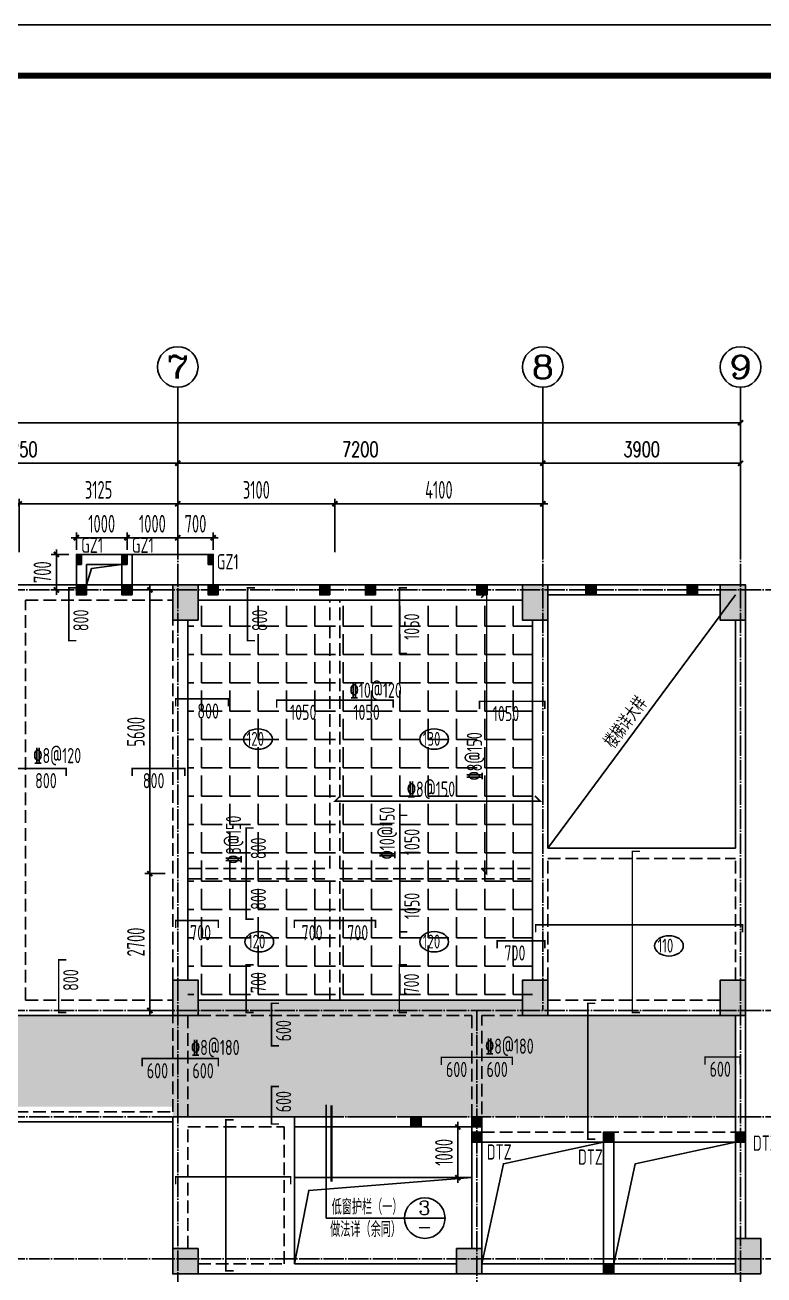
# Model space of a CAD drawing. Extents: x 139600 to 234074, y -135459 to 284050.
# Drawn here: x 187738 to 202313, y 118379 to 143050 of the extents above; entities that cross this region are included whole.
import ezdxf
from ezdxf.enums import TextEntityAlignment as Align

# ---------------------------------------------------------------- set-up
doc = ezdxf.new("R2010")
doc.units = 0
doc.header["$LTSCALE"] = 100
for name, pattern in [('CONTINOUS', [0]), ('DASHED', [0.75, 0.5, -0.25]), ('DOTE', [2.42, 2, -0.2, 0.02, -0.2]), ('HIDDEN', [7, 5, -2])]:
    doc.linetypes.add(name, pattern=pattern)
doc.layers.get('0').update_dxf_attribs({"linetype": 'CONTINUOUS'})
doc.layers.get('Defpoints').update_dxf_attribs({"linetype": 'CONTINUOUS'})
for name, color, linetype in [('AXIS', 3, 'CONTINUOUS'), ('AXIS_TEXT', 7, 'CONTINUOUS'), ('BEAM', 4, 'DASHED'), ('BEAM_CON', 4, 'CONTINUOUS'), ('B挑板&檐线', 6, 'CONTINUOUS'), ('B板筋标注', 7, 'CONTINUOUS'), ('B板细部尺寸标注', 9, 'CONTINUOUS'), ('COLU', 7, 'CONTINUOUS'), ('DOTE', 8, 'DOTE'), ('D大样&索引', 7, 'CONTINUOUS'), ('D洞口边线', 6, 'CONTINUOUS'), ('FSK_FREIN', 2, 'CONTINUOUS'), ('FSK_FTEXT', 4, 'CONTINUOUS'), ('FSK_ZREIN', 1, 'CONTINUOUS'), ('FSK_ZTEXT', 3, 'CONTINUOUS'), ('GZ', 2, 'CONTINUOUS'), ('T模板通用标注', 7, 'CONTINUOUS'), ('图框', 7, 'CONTINUOUS')]:
    doc.layers.add(name, color=color, linetype=linetype)
doc.styles.add('_TCH_AXIS', font='COMPLEX', dxfattribs={"bigfont": 'GBCBIG'})
doc.styles.add('_TCH_DIM', font='tssdeng.shx', dxfattribs={"width": 0.7, "bigfont": '1.shx'})
doc.styles.add('_TCH_DIM_T3', font='simplex_.ttf', dxfattribs={"width": 0.705882, "bigfont": 'GBCBIG'})
doc.styles.add('BW_Rein', font='Tssdeng.shx', dxfattribs={"width": 0.7, "bigfont": 'hztxt.shx'})
doc.styles.add('COMP', font='COMPLEX', dxfattribs={"bigfont": 'hztxt'})
doc.styles.add('COMPLEX', font='COMPLEX')
doc.styles.add('TSSD_Dimension', font='tssdeng.shx', dxfattribs={"width": 0.62, "bigfont": '1.shx'})
doc.styles.add('TSSD_Rein', font='Tssdeng.shx', dxfattribs={"width": 0.7, "bigfont": '1.shx'})
doc.dimstyles.new('_TCH_ARCH&&100', dxfattribs={"dimtxt": 297.5, "dimasz": 100, "dimexe": 250, "dimexo": 300, "dimgap": 126.25, "dimtad": 1, "dimdec": 0, "dimzin": 0, "dimdsep": 46, "dimtxsty": '_TCH_DIM_T3', "dimblk": 'ARCHTICK', "dimcen": 0.09, "dimclrt": 7, "dimazin": 2, "dimtfac": 1, "dimtdec": 0, "dimtix": 1, "dimtmove": 2, "dimatfit": 3, "dimfxl": 1, "dimtolj": 1, "dimtzin": 0, "dimarcsym": 0})
doc.dimstyles.new('TSSD_100_100', dxfattribs={"dimtxt": 350, "dimasz": 100, "dimexe": 100, "dimexo": 250, "dimgap": 100, "dimtad": 1, "dimdec": 0, "dimzin": 0, "dimdsep": 46, "dimtxsty": 'TSSD_Dimension', "dimblk": 'ARCHTICK', "dimblk1": 'ARCHTICK', "dimblk2": 'ARCHTICK', "dimcen": 0, "dimdle": 100, "dimclrt": 7, "dimadec": 0, "dimazin": 0, "dimtfac": 1, "dimtdec": 0, "dimtix": 1, "dimtmove": 2, "dimatfit": 3, "dimfxl": 1, "dimtolj": 1, "dimtzin": 0, "dimarcsym": 0})
doc.dimstyles.new('TSSD_100_100$0', dxfattribs={"dimtxt": 350, "dimasz": 150, "dimexe": 100, "dimexo": 50, "dimgap": 100, "dimtad": 1, "dimdec": 0, "dimzin": 0, "dimdsep": 46, "dimtxsty": 'TSSD_Rein', "dimblk": 'OBLIQUE', "dimcen": 0, "dimdle": 100, "dimclrt": 7, "dimadec": 0, "dimazin": 0, "dimtfac": 1, "dimtdec": 0, "dimtix": 1, "dimtmove": 2, "dimatfit": 3, "dimfxl": 250, "dimtolj": 1, "dimtzin": 0, "dimarcsym": 0})

# ---------------------------------------------------------------- blocks, each defined once
blk = doc.blocks.new('_AXISO')
blk.add_circle((0, 0), 0.5)
at = {"layer": 'AXIS_TEXT', "style": 'COMPLEX', "width": 1.041667}
blk.add_attdef('A', text='', height=0.56, dxfattribs=at).set_placement((-0.25, -0.28), (0.25, -0.28), align=Align.FIT)
blk = doc.blocks.new('_ArchTick')
at = {"color": 0, "linetype": 'ByBlock', "const_width": 0.4}
blk.add_lwpolyline([(-0.5, -0.5), (0.5, 0.5)], dxfattribs=at)
blk = doc.blocks.new('*D277')
at = {"layer": 'AXIS', "color": 0, "lineweight": -2}
for p, q in [((184500, 133200), (184500, 134650)), ((190750, 133200), (190750, 134650)), ((184500, 134400), (190750, 134400))]:
    blk.add_line(p, q, dxfattribs=at)
at = {"layer": 'Defpoints', "color": 0}
for p in [(190750, 134400), (184500, 132900), (190750, 132900)]:
    blk.add_point(p, dxfattribs=at)
at = {"layer": 'AXIS', "color": 0, "lineweight": -2, "xscale": 100, "yscale": 100, "zscale": 100, "rotation": 180}
blk.add_blockref('_ArchTick', (184500, 134400), dxfattribs=at)
at = {"layer": 'AXIS', "color": 0, "lineweight": -2, "xscale": 100, "yscale": 100, "zscale": 100}
blk.add_blockref('_ArchTick', (190750, 134400), dxfattribs=at)
at = {"layer": 'AXIS', "color": 7, "insert": (187625, 134675), "char_height": 297.5, "attachment_point": 5, "style": '_TCH_DIM_T3'}
blk.add_mtext('\\A1;6250', dxfattribs=at)
blk = doc.blocks.new('*D285')
at = {"layer": 'AXIS', "color": 0, "lineweight": -2}
for p, q in [((150100, 133200), (150100, 135450)), ((201850, 133200), (201850, 135450)), ((150100, 135200), (201850, 135200))]:
    blk.add_line(p, q, dxfattribs=at)
at = {"layer": 'Defpoints', "color": 0}
for p in [(201850, 135200), (150100, 132900), (201850, 132900)]:
    blk.add_point(p, dxfattribs=at)
at = {"layer": 'AXIS', "color": 0, "lineweight": -2, "xscale": 100, "yscale": 100, "zscale": 100, "rotation": 180}
blk.add_blockref('_ArchTick', (150100, 135200), dxfattribs=at)
at = {"layer": 'AXIS', "color": 0, "lineweight": -2, "xscale": 100, "yscale": 100, "zscale": 100}
blk.add_blockref('_ArchTick', (201850, 135200), dxfattribs=at)
at = {"layer": 'AXIS', "color": 7, "insert": (175975, 135475), "char_height": 297.5, "attachment_point": 5, "style": '_TCH_DIM_T3'}
blk.add_mtext('\\A1;51750', dxfattribs=at)
blk = doc.blocks.new('*D286')
at = {"layer": 'AXIS', "color": 0, "lineweight": -2}
for p, q in [((190750, 133200), (190750, 134650)), ((197950, 133200), (197950, 134650)), ((190750, 134400), (197950, 134400))]:
    blk.add_line(p, q, dxfattribs=at)
at = {"layer": 'Defpoints', "color": 0}
for p in [(197950, 134400), (190750, 132900), (197950, 132900)]:
    blk.add_point(p, dxfattribs=at)
at = {"layer": 'AXIS', "color": 0, "lineweight": -2, "xscale": 100, "yscale": 100, "zscale": 100, "rotation": 180}
blk.add_blockref('_ArchTick', (190750, 134400), dxfattribs=at)
at = {"layer": 'AXIS', "color": 0, "lineweight": -2, "xscale": 100, "yscale": 100, "zscale": 100}
blk.add_blockref('_ArchTick', (197950, 134400), dxfattribs=at)
at = {"layer": 'AXIS', "color": 7, "insert": (194350, 134675), "char_height": 297.5, "attachment_point": 5, "style": '_TCH_DIM_T3'}
blk.add_mtext('\\A1;7200', dxfattribs=at)
blk = doc.blocks.new('*D287')
at = {"layer": 'AXIS', "color": 0, "lineweight": -2}
for p, q in [((197950, 133200), (197950, 134650)), ((201850, 133200), (201850, 134650)), ((197950, 134400), (201850, 134400))]:
    blk.add_line(p, q, dxfattribs=at)
at = {"layer": 'Defpoints', "color": 0}
for p in [(201850, 134400), (197950, 132900), (201850, 132900)]:
    blk.add_point(p, dxfattribs=at)
at = {"layer": 'AXIS', "color": 0, "lineweight": -2, "xscale": 100, "yscale": 100, "zscale": 100, "rotation": 180}
blk.add_blockref('_ArchTick', (197950, 134400), dxfattribs=at)
at = {"layer": 'AXIS', "color": 0, "lineweight": -2, "xscale": 100, "yscale": 100, "zscale": 100}
blk.add_blockref('_ArchTick', (201850, 134400), dxfattribs=at)
at = {"layer": 'AXIS', "color": 7, "insert": (199900, 134675), "char_height": 297.5, "attachment_point": 5, "style": '_TCH_DIM_T3'}
blk.add_mtext('\\A1;3900', dxfattribs=at)
blk = doc.blocks.new('*D299')
at = {"layer": 'B板细部尺寸标注', "color": 0, "lineweight": -2}
for p, q in [((198050, 133600), (193750, 133600)), ((193850, 132645), (193850, 133700)), ((197950, 132645), (197950, 133700))]:
    blk.add_line(p, q, dxfattribs=at)
at = {"layer": 'Defpoints', "color": 0}
for p in [(193850, 133600), (193850, 132395), (197950, 132395)]:
    blk.add_point(p, dxfattribs=at)
at = {"layer": 'B板细部尺寸标注', "color": 0, "lineweight": -2, "xscale": 100, "yscale": 100, "zscale": 100, "rotation": 180}
blk.add_blockref('_ArchTick', (193850, 133600), dxfattribs=at)
at = {"layer": 'B板细部尺寸标注', "color": 0, "lineweight": -2, "xscale": 100, "yscale": 100, "zscale": 100}
blk.add_blockref('_ArchTick', (197950, 133600), dxfattribs=at)
at = {"layer": 'B板细部尺寸标注', "color": 7, "insert": (195900, 133875), "char_height": 350, "attachment_point": 5, "style": 'TSSD_Dimension'}
blk.add_mtext('\\A1;4100', dxfattribs=at)
blk = doc.blocks.new('*D300')
at = {"layer": 'B板细部尺寸标注', "color": 0, "lineweight": -2}
for p, q in [((193950, 133600), (190650, 133600)), ((190750, 132645), (190750, 133700)), ((193850, 132645), (193850, 133700))]:
    blk.add_line(p, q, dxfattribs=at)
at = {"layer": 'Defpoints', "color": 0}
for p in [(190750, 133600), (190750, 132395), (193850, 132395)]:
    blk.add_point(p, dxfattribs=at)
at = {"layer": 'B板细部尺寸标注', "color": 0, "lineweight": -2, "xscale": 100, "yscale": 100, "zscale": 100, "rotation": 180}
blk.add_blockref('_ArchTick', (190750, 133600), dxfattribs=at)
at = {"layer": 'B板细部尺寸标注', "color": 0, "lineweight": -2, "xscale": 100, "yscale": 100, "zscale": 100}
blk.add_blockref('_ArchTick', (193850, 133600), dxfattribs=at)
at = {"layer": 'B板细部尺寸标注', "color": 7, "insert": (192300, 133875), "char_height": 350, "attachment_point": 5, "style": 'TSSD_Dimension'}
blk.add_mtext('\\A1;3100', dxfattribs=at)
blk = doc.blocks.new('*D264')
at = {"layer": 'B板细部尺寸标注', "color": 0, "lineweight": -2}
for p, q in [((187525, 133600), (190850, 133600)), ((187625, 132645), (187625, 133700)), ((190750, 132645), (190750, 133700))]:
    blk.add_line(p, q, dxfattribs=at)
at = {"layer": 'Defpoints', "color": 0}
for p in [(190750, 133600), (187625, 132395), (190750, 132395)]:
    blk.add_point(p, dxfattribs=at)
at = {"layer": 'B板细部尺寸标注', "color": 0, "lineweight": -2, "xscale": 100, "yscale": 100, "zscale": 100, "rotation": 180}
blk.add_blockref('_ArchTick', (187625, 133600), dxfattribs=at)
at = {"layer": 'B板细部尺寸标注', "color": 0, "lineweight": -2, "xscale": 100, "yscale": 100, "zscale": 100}
blk.add_blockref('_ArchTick', (190750, 133600), dxfattribs=at)
at = {"layer": 'B板细部尺寸标注', "color": 7, "insert": (189188, 133875), "char_height": 350, "attachment_point": 5, "style": 'TSSD_Dimension'}
blk.add_mtext('\\A1;3125', dxfattribs=at)
blk = doc.blocks.new('*D266')
at = {"layer": 'B板细部尺寸标注', "color": 0, "lineweight": -2}
for p, q in [((190200, 123500), (190200, 126400)), ((190500, 126300), (190100, 126300)), ((190500, 123600), (190100, 123600))]:
    blk.add_line(p, q, dxfattribs=at)
at = {"layer": 'Defpoints', "color": 0}
for p in [(190200, 126300), (190750, 126300), (190750, 123600)]:
    blk.add_point(p, dxfattribs=at)
at = {"layer": 'B板细部尺寸标注', "color": 0, "lineweight": -2, "xscale": 100, "yscale": 100, "zscale": 100}
for p, rotation in [((190200, 126300), 90), ((190200, 123600), 270)]:
    blk.add_blockref('_ArchTick', p, dxfattribs=dict(at, rotation=rotation))
at = {"layer": 'B板细部尺寸标注', "color": 7, "insert": (189925, 124950), "char_height": 350, "attachment_point": 5, "rotation": 90, "style": 'TSSD_Dimension'}
blk.add_mtext('\\A1;2700', dxfattribs=at)
blk = doc.blocks.new('*D267')
at = {"layer": 'B板细部尺寸标注', "color": 0, "lineweight": -2}
for p, q in [((190200, 126200), (190200, 132000)), ((190500, 131900), (190100, 131900)), ((190500, 126300), (190100, 126300))]:
    blk.add_line(p, q, dxfattribs=at)
at = {"layer": 'Defpoints', "color": 0}
for p in [(190200, 131900), (190750, 131900), (190750, 126300)]:
    blk.add_point(p, dxfattribs=at)
at = {"layer": 'B板细部尺寸标注', "color": 0, "lineweight": -2, "xscale": 100, "yscale": 100, "zscale": 100}
for p, rotation in [((190200, 131900), 90), ((190200, 126300), 270)]:
    blk.add_blockref('_ArchTick', p, dxfattribs=dict(at, rotation=rotation))
at = {"layer": 'B板细部尺寸标注', "color": 7, "insert": (189925, 129100), "char_height": 350, "attachment_point": 5, "rotation": 90, "style": 'TSSD_Dimension'}
blk.add_mtext('\\A1;5600', dxfattribs=at)
blk = doc.blocks.new('*D1066')
at = {"layer": 'B板细部尺寸标注', "color": 0, "lineweight": -2}
for p, q in [((196275, 120200), (196275, 121400)), ((195853, 121300), (196375, 121300)), ((195853, 120300), (196375, 120300))]:
    blk.add_line(p, q, dxfattribs=at)
at = {"layer": 'Defpoints', "color": 0}
for p in [(195603, 121300), (196275, 121300), (195603, 120300)]:
    blk.add_point(p, dxfattribs=at)
at = {"layer": 'B板细部尺寸标注', "color": 0, "lineweight": -2, "xscale": 100, "yscale": 100, "zscale": 100}
for p, rotation in [((196275, 121300), 90), ((196275, 120300), 270)]:
    blk.add_blockref('_ArchTick', p, dxfattribs=dict(at, rotation=rotation))
at = {"layer": 'B板细部尺寸标注', "color": 7, "insert": (196000, 120800), "char_height": 350, "attachment_point": 5, "rotation": 90, "style": 'TSSD_Dimension'}
blk.add_mtext('\\A1;1000', dxfattribs=at)
blk = doc.blocks.new('A$C000F6301')
at = {"layer": 'D大样&索引', "color": 6}
blk.add_line((0, 0), (800, 0), dxfattribs=at)
blk.add_circle((400, 0), 400, dxfattribs=at)
blk = doc.blocks.new('A2+1_2')
at = {"layer": '图框'}
blk.add_lwpolyline([(0, 0), (89100, 0), (89100, 42000), (0, 42000)], close=True, dxfattribs=at)
at = {"layer": '图框', "const_width": 120}
blk.add_lwpolyline([(2500, 1000), (88100, 1000), (88100, 41000), (2500, 41000)], close=True, dxfattribs=at)
blk = doc.blocks.new('*D1737')
at = {"layer": 'B板细部尺寸标注', "color": 0, "lineweight": -2}
for p, q in [((188600, 132600), (188256, 132600)), ((188356, 131800), (188356, 132700)), ((188600, 131900), (188256, 131900))]:
    blk.add_line(p, q, dxfattribs=at)
at = {"layer": 'Defpoints', "color": 0}
for p in [(188356, 132600), (188850, 132600), (188850, 131900)]:
    blk.add_point(p, dxfattribs=at)
at = {"layer": 'B板细部尺寸标注', "color": 0, "lineweight": -2, "xscale": 100, "yscale": 100, "zscale": 100}
for p, rotation in [((188356, 132600), 90), ((188356, 131900), 270)]:
    blk.add_blockref('_ArchTick', p, dxfattribs=dict(at, rotation=rotation))
at = {"layer": 'B板细部尺寸标注', "color": 7, "insert": (188081, 132250), "char_height": 350, "attachment_point": 5, "rotation": 90, "style": 'TSSD_Dimension'}
blk.add_mtext('\\A1;700', dxfattribs=at)
blk = doc.blocks.new('*D1738')
at = {"layer": 'B板细部尺寸标注', "color": 0, "lineweight": -2}
for p, q in [((190750, 132693), (190750, 133031)), ((191450, 132693), (191450, 133031)), ((190650, 132931), (191550, 132931))]:
    blk.add_line(p, q, dxfattribs=at)
at = {"layer": 'Defpoints', "color": 0}
for p in [(191450, 132931), (190750, 132443), (191450, 132443)]:
    blk.add_point(p, dxfattribs=at)
at = {"layer": 'B板细部尺寸标注', "color": 0, "lineweight": -2, "xscale": 100, "yscale": 100, "zscale": 100, "rotation": 180}
blk.add_blockref('_ArchTick', (190750, 132931), dxfattribs=at)
at = {"layer": 'B板细部尺寸标注', "color": 0, "lineweight": -2, "xscale": 100, "yscale": 100, "zscale": 100}
blk.add_blockref('_ArchTick', (191450, 132931), dxfattribs=at)
at = {"layer": 'B板细部尺寸标注', "color": 7, "insert": (191100, 133206), "char_height": 350, "attachment_point": 5, "style": 'TSSD_Dimension'}
blk.add_mtext('\\A1;700', dxfattribs=at)
blk = doc.blocks.new('*D1739')
at = {"layer": 'B板细部尺寸标注', "color": 0, "lineweight": -2}
for p, q in [((189750, 132693), (189750, 133031)), ((190750, 132693), (190750, 133031)), ((190850, 132931), (189650, 132931))]:
    blk.add_line(p, q, dxfattribs=at)
at = {"layer": 'Defpoints', "color": 0}
for p in [(189750, 132931), (189750, 132443), (190750, 132443)]:
    blk.add_point(p, dxfattribs=at)
at = {"layer": 'B板细部尺寸标注', "color": 0, "lineweight": -2, "xscale": 100, "yscale": 100, "zscale": 100, "rotation": 180}
blk.add_blockref('_ArchTick', (189750, 132931), dxfattribs=at)
at = {"layer": 'B板细部尺寸标注', "color": 0, "lineweight": -2, "xscale": 100, "yscale": 100, "zscale": 100}
blk.add_blockref('_ArchTick', (190750, 132931), dxfattribs=at)
at = {"layer": 'B板细部尺寸标注', "color": 7, "insert": (190250, 133206), "char_height": 350, "attachment_point": 5, "style": 'TSSD_Dimension'}
blk.add_mtext('\\A1;1000', dxfattribs=at)
blk = doc.blocks.new('*D1740')
at = {"layer": 'B板细部尺寸标注', "color": 0, "lineweight": -2}
for p, q in [((188750, 132693), (188750, 133031)), ((189750, 132693), (189750, 133031)), ((189850, 132931), (188650, 132931))]:
    blk.add_line(p, q, dxfattribs=at)
at = {"layer": 'Defpoints', "color": 0}
for p in [(188750, 132931), (188750, 132443), (189750, 132443)]:
    blk.add_point(p, dxfattribs=at)
at = {"layer": 'B板细部尺寸标注', "color": 0, "lineweight": -2, "xscale": 100, "yscale": 100, "zscale": 100, "rotation": 180}
blk.add_blockref('_ArchTick', (188750, 132931), dxfattribs=at)
at = {"layer": 'B板细部尺寸标注', "color": 0, "lineweight": -2, "xscale": 100, "yscale": 100, "zscale": 100}
blk.add_blockref('_ArchTick', (189750, 132931), dxfattribs=at)
at = {"layer": 'B板细部尺寸标注', "color": 7, "insert": (189250, 133206), "char_height": 350, "attachment_point": 5, "style": 'TSSD_Dimension'}
blk.add_mtext('\\A1;1000', dxfattribs=at)
blk = doc.blocks.new('GZ1')
at = {"layer": 'GZ'}
blk.add_hatch(color=252, dxfattribs=at).paths.add_polyline_path([(100, 200), (0, 200), (0, 0), (100, 0)])
at = {"layer": 'GZ', "color": 2}
blk.add_lwpolyline([(100, 0), (0, 0), (0, 200), (100, 200)], close=True, dxfattribs=at)
blk = doc.blocks.new('GZ')
at = {"layer": 'GZ'}
blk.add_hatch(color=252, dxfattribs=at).paths.add_polyline_path([(200, 0), (0, 0), (0, 200), (200, 200)])
at = {"layer": 'GZ', "color": 2}
blk.add_lwpolyline([(200, 0), (0, 0), (0, 200), (200, 200)], close=True, dxfattribs=at)
blk = doc.blocks.new('A$C7B5C40C7')
at = {"layer": 'GZ'}
for name, p in [('GZ1', (38750, 400)), ('GZ1', (39650, 400)), ('GZ1', (41350, 400)), ('GZ', (38750, -200)), ('GZ', (39650, -200)), ('GZ', (41350, -200)), ('GZ', (43550, -200)), ('GZ', (46650, -200)), ('GZ', (44450, -200)), ('GZ', (48800, -200)), ('GZ', (50800, -200)), ('GZ', (45350, -10700)), ('GZ', (46550, -10700))]:
    blk.add_blockref(name, p, dxfattribs=at)
at = {"layer": 'GZ', "color": 2, "style": '_TCH_DIM', "width": 0.705882}
for p in [(38844, 632), (39844, 632), (41519, 307)]:
    blk.add_text('GZ1', height=300, dxfattribs=at).set_placement(p)

msp = doc.modelspace()

# ---------------------------------------------------------------- hatches: boundary and pattern name
at = {"layer": 'B板筋标注'}
h = msp.add_hatch(dxfattribs=at)
h.set_pattern_fill('ANGLE', color=5, scale=80, style=0)
h.set_pattern_definition([(0, (88400, 262500), (0, 558.8), [406.4, -152.4]), (90, (88400, 262500), (-558.8, 3e-14), [406.4, -152.4])])
h.paths.add_polyline_path([(197750, 131700), (190950, 131700), (190950, 123800), (197750, 123800)])
h = msp.add_hatch(dxfattribs=at)
h.set_pattern_fill('CROSS', color=6, scale=50, style=0)
h.set_pattern_definition([(0, (150000, 235000), (317.5, 317.5), [158.75, -476.25]), (90, (150079.38, 234920.62), (-317.5, 317.5), [158.75, -476.25])])
h.paths.add_polyline_path([(150300, 121700), (190650, 121700), (190650, 121500), (201750, 121500), (201750, 123500), (197750, 123500), (197750, 123800), (190950, 123800), (190950, 123500), (150300, 123500)])
at = {"layer": 'COLU'}
for points in [[(191150, 131300), (191150, 132000), (190650, 132000), (190650, 131300)], [(198050, 131300), (198050, 132000), (197550, 132000), (197550, 131300)], [(201950, 131300), (201950, 132000), (201450, 132000), (201450, 131300)], [(191150, 123500), (191150, 124200), (190650, 124200), (190650, 123500)], [(198050, 123500), (198050, 124200), (197550, 124200), (197550, 123500)], [(201950, 123500), (201950, 124200), (201450, 124200), (201450, 123500)], [(202250, 118400), (202250, 119100), (201750, 119100), (201750, 118400)], [(191150, 118400), (191150, 118900), (190650, 118900), (190650, 118400)], [(196750, 118400), (196750, 118900), (196250, 118900), (196250, 118400)]]:
    msp.add_hatch(color=251, dxfattribs=at).paths.add_polyline_path(points)
at = {"layer": 'GZ'}
for points in [[(196750, 121000), (196550, 121000), (196550, 121200), (196750, 121200)], [(199350, 121000), (199150, 121000), (199150, 121200), (199350, 121200)], [(201950, 121000), (201750, 121000), (201750, 121200), (201950, 121200)], [(199350, 118400), (199150, 118400), (199150, 118600), (199350, 118600)]]:
    msp.add_hatch(color=252, dxfattribs=at).paths.add_polyline_path(points)

# ---------------------------------------------------------------- linework, layer by layer
at = {"layer": 'AXIS'}
for p, q in [((190750, 132900), (190750, 135900)), ((197950, 132900), (197950, 135900)), ((201850, 132900), (201850, 135900))]:
    msp.add_line(p, q, dxfattribs=at)
at = {"layer": 'BEAM', "linetype": 'HIDDEN', "ltscale": 0.5}
for p, q in [((187750, 131700), (190650, 131700)), ((187750, 123800), (187750, 131700)), ((193750, 126400), (193750, 131700)), ((193950, 126400), (193950, 131700)), ((190650, 124200), (190650, 131300)), ((198050, 126600), (201750, 126600)), ((198050, 124200), (198050, 126600)), ((201750, 124200), (201750, 126600)), ((190950, 126400), (193750, 126400)), ((193950, 126400), (197750, 126400)), ((190950, 126200), (193750, 126200)), ((193750, 123800), (193750, 126200)), ((193950, 126200), (197750, 126200)), ((193950, 123800), (193950, 126200)), ((187750, 123800), (190650, 123800)), ((198050, 123800), (201450, 123800)), ((190650, 121600), (190650, 123500)), ((190950, 121500), (190950, 123500)), ((191150, 123500), (196550, 123500)), ((196550, 121500), (196550, 123500)), ((196750, 123500), (197550, 123500)), ((196750, 121200), (196750, 123500)), ((184750, 121600), (190650, 121600)), ((193050, 121500), (196550, 121500)), ((190950, 121300), (192850, 121300)), ((190950, 118900), (190950, 121300)), ((192850, 118600), (192850, 121300)), ((196750, 121200), (201750, 121200)), ((191150, 118600), (192850, 118600))]:
    msp.add_line(p, q, dxfattribs=at)
at = {"layer": 'BEAM_CON'}
for p, q in [((188750, 132600), (189850, 132600)), ((188750, 132600), (188750, 132000)), ((189850, 132000), (189850, 132600)), ((188950, 132400), (189650, 132400)), ((188950, 132400), (188950, 132000)), ((189650, 132000), (189650, 132400)), ((184750, 132000), (188750, 132000)), ((188950, 132000), (189650, 132000)), ((189850, 132000), (190650, 132000)), ((191150, 132000), (197550, 132000)), ((198050, 132000), (201450, 132000)), ((198050, 131800), (201450, 131800)), ((191150, 131700), (197550, 131700)), ((190950, 124200), (190950, 131300)), ((197750, 124200), (197750, 131300)), ((198050, 126800), (198050, 131300)), ((201750, 126800), (201750, 131300)), ((201950, 124200), (201950, 131300)), ((198050, 126800), (201750, 126800)), ((191150, 123800), (197550, 123800)), ((184750, 123500), (190650, 123500)), ((198050, 123500), (201450, 123500)), ((201750, 119100), (201750, 123500)), ((201950, 119100), (201950, 123500)), ((184750, 121400), (190650, 121400)), ((190650, 121500), (193050, 121500)), ((190650, 118900), (190650, 121500)), ((193050, 118600), (193050, 121500)), ((193050, 121300), (196550, 121300)), ((196550, 118900), (196550, 121300)), ((196750, 121000), (199150, 121000)), ((196750, 118900), (196750, 121000)), ((199150, 118600), (199150, 121000)), ((199350, 118600), (199350, 121000)), ((199350, 121000), (201750, 121000)), ((193050, 118600), (196250, 118600)), ((196750, 118600), (201750, 118600)), ((191150, 118400), (196250, 118400)), ((196750, 118400), (201750, 118400))]:
    msp.add_line(p, q, dxfattribs=at)
at = {"layer": 'B挑板&檐线'}
msp.add_line((193050, 120300), (196550, 120300), dxfattribs=at)
msp.add_lwpolyline([(189850, 132000), (189850, 132600), (191450, 132600), (191450, 132000)], dxfattribs=at)
at = {"layer": 'B板筋标注', "color": 2, "linetype": 'CONTINOUS', "ltscale": 5}
for centre in [(192332.8, 128956.1), (195807.8, 128956.1), (192357.8, 124956.1), (195807.8, 124956.1), (200438.2, 124875)]:
    msp.add_ellipse(centre, major_axis=(-283.5, 0), ratio=0.7083334, dxfattribs=at)
at = {"layer": 'COLU'}
for points in [[(191150, 131300), (191150, 132000), (190650, 132000), (190650, 131300)], [(198050, 131300), (198050, 132000), (197550, 132000), (197550, 131300)], [(201950, 131300), (201950, 132000), (201450, 132000), (201450, 131300)], [(191150, 123500), (191150, 124200), (190650, 124200), (190650, 123500)], [(198050, 123500), (198050, 124200), (197550, 124200), (197550, 123500)], [(201950, 123500), (201950, 124200), (201450, 124200), (201450, 123500)], [(202250, 118400), (202250, 119100), (201750, 119100), (201750, 118400)], [(191150, 118400), (191150, 118900), (190650, 118900), (190650, 118400)], [(196750, 118400), (196750, 118900), (196250, 118900), (196250, 118400)]]:
    msp.add_lwpolyline(points, close=True, dxfattribs=at)
at = {"layer": 'DOTE', "ltscale": 2}
for p, q in [((190750, 132900), (190750, 117400)), ((197950, 132900), (197950, 123600)), ((201850, 132900), (201850, 117400)), ((149100, 131900), (203300, 131900)), ((149100, 123600), (203300, 123600)), ((196650, 123600), (196650, 117400)), ((149100, 121500), (203300, 121500)), ((149100, 118700), (203300, 118700))]:
    msp.add_line(p, q, dxfattribs=at)
at = {"layer": 'D大样&索引', "color": 6}
for p in [(193679.9, 121739.4), (195222.7, 119500.9)]:
    msp.add_line(p, (193679.9, 119500.9), dxfattribs=at)
at = {"layer": 'D大样&索引', "color": 6, "const_width": 50}
msp.add_lwpolyline([(193783.8, 120219.7), (193783.8, 121729.1)], dxfattribs=at)
at = {"layer": 'D洞口边线'}
for points in [[(188950, 132000), (189045.8, 132320.8), (189650, 132400)], [(199150, 121000), (199150, 121000), (197174.3, 120575.7), (196750, 118600)], [(201750, 121000), (201750, 121000), (199774.3, 120575.7), (199350, 118600)], [(193050, 118600), (193333.1, 120047.6), (196550, 120300)]]:
    msp.add_lwpolyline(points, dxfattribs=at)
at = {"layer": 'FSK_FREIN', "const_width": 30}
for points in [[(188750, 130900), (188600, 130900), (188600, 131940), (188750, 131940)], [(192275, 130900), (192125, 130900), (192125, 131940), (192275, 131940)], [(195275, 130650), (195125, 130650), (195125, 131940), (195275, 131940)], [(190710, 129600), (190710, 129750), (191750, 129750), (191750, 129600)], [(192700, 129575), (192700, 129725), (195000, 129725), (195000, 129575)], [(196700, 129550), (196700, 129700), (197990, 129700), (197990, 129550)], [(186700, 128225), (186700, 128375), (188550, 128375), (188550, 128225)], [(189850, 128225), (189850, 128375), (190890, 128375), (190890, 128225)], [(195279.5, 125150), (195129.5, 125150), (195129.5, 127450), (195279.5, 127450)], [(192250, 125400), (192100, 125400), (192100, 127200), (192250, 127200)], [(199866.7, 123560), (199716.7, 123560), (199716.7, 126740), (199866.7, 126740)], [(190710, 125225), (190710, 125375), (191550, 125375), (191550, 125225)], [(193050, 125225), (193050, 125375), (194650, 125375), (194650, 125225)], [(197810, 125138.9), (197810, 125288.9), (201890, 125288.9), (201890, 125138.9)], [(197050, 124825), (197050, 124975), (197990, 124975), (197990, 124825)], [(188550, 123560), (188400, 123560), (188400, 124600), (188550, 124600)], [(192250, 123560), (192100, 123560), (192100, 124500), (192250, 124500)], [(195270.4, 123560), (195120.4, 123560), (195120.4, 124500), (195270.4, 124500)], [(192747.4, 122900), (192597.4, 122900), (192597.4, 123740), (192747.4, 123740)], [(198987.3, 121060), (198837.3, 121060), (198837.3, 123740), (198987.3, 123740)], [(190050, 122500), (190050, 122650), (191550, 122650), (191550, 122500)], [(195950, 122525), (195950, 122675), (197350, 122675), (197350, 122525)], [(201150, 122530.3), (201150, 122680.3), (201840, 122680.3), (201840, 122530.3)], [(192747.4, 121360), (192597.4, 121360), (192597.4, 122100), (192747.4, 122100)], [(191849.9, 118460), (191699.9, 118460), (191699.9, 121440), (191849.9, 121440)], [(190710, 120167.6), (190710, 120317.6), (192977.6, 120317.6), (192977.6, 120167.6)]]:
    msp.add_lwpolyline(points, dxfattribs=at)
at = {"layer": 'FSK_ZREIN', "const_width": 30}
for points in [[(196735.7, 126406.1), (196841.8, 126300), (196841.8, 131850), (196735.7, 131743.9)], [(193956.1, 127835), (193850, 127729), (197900, 127729), (197793.9, 127835)]]:
    msp.add_lwpolyline(points, dxfattribs=at)
at = {"layer": 'GZ', "color": 2}
for points in [[(196750, 121000), (196550, 121000), (196550, 121200), (196750, 121200)], [(199350, 121000), (199150, 121000), (199150, 121200), (199350, 121200)], [(201950, 121000), (201750, 121000), (201750, 121200), (201950, 121200)], [(199350, 118400), (199150, 118400), (199150, 118600), (199350, 118600)]]:
    msp.add_lwpolyline(points, close=True, dxfattribs=at)
at = {"layer": 'T模板通用标注'}
msp.add_line((198050, 126800), (201750, 131800), dxfattribs=at)

# ---------------------------------------------------------------- block references
msp.add_blockref('A2+1_2', (139600, 101050))
at = {"layer": 'AXIS'}
ref = msp.add_blockref('_AXISO', (190750, 136300), dxfattribs=dict(at, xscale=800, yscale=800, zscale=800))
ref.add_attrib('A', '7', dxfattribs={"layer": 'AXIS_TEXT', "height": 452.5, "style": '_TCH_AXIS', "width": 1.5}).set_placement((190523.7, 136073.7), (190976.3, 136073.7), align=Align.FIT)
ref = msp.add_blockref('_AXISO', (197950, 136300), dxfattribs=dict(at, xscale=800, yscale=800, zscale=800))
ref.add_attrib('A', '8', dxfattribs={"layer": 'AXIS_TEXT', "height": 452.5, "style": '_TCH_AXIS', "width": 1.5}).set_placement((197723.7, 136073.7), (198176.3, 136073.7), align=Align.FIT)
ref = msp.add_blockref('_AXISO', (201850, 136300), dxfattribs=dict(at, xscale=800, yscale=800, zscale=800))
ref.add_attrib('A', '9', dxfattribs={"layer": 'AXIS_TEXT', "height": 452.5, "style": '_TCH_AXIS', "width": 1.5}).set_placement((201623.7, 136073.7), (202076.3, 136073.7), align=Align.FIT)
at = {"layer": 'D大样&索引'}
msp.add_blockref('A$C000F6301', (195222.7, 119500.9), dxfattribs=at)
at = {"layer": 'GZ'}
msp.add_blockref('A$C7B5C40C7', (150000, 132000), dxfattribs=at)

# ---------------------------------------------------------------- texts
at = {"layer": 'B板筋标注', "color": 2, "linetype": 'CONTINOUS', "ltscale": 5, "style": 'TSSD_Rein', "width": 0.7}
for s, p in [('120', (192108.8, 128823.2)), ('130', (195583.8, 128823.2)), ('120', (192133.8, 124823.2)), ('120', (195583.8, 124823.2)), ('110', (200214.2, 124742.1))]:
    msp.add_text(s, height=275, dxfattribs=at).set_placement(p)
at = {"layer": 'D大样&索引', "color": 6, "style": 'TSSD_Rein', "width": 0.7}
for s, p in [('低窗护栏（一）', (193786.3, 119571.5)), ('做法详（余同）', (193756.6, 119129.6))]:
    msp.add_text(s, height=300, rotation=360, dxfattribs=at).set_placement(p)
at = {"layer": 'D大样&索引', "color": 6, "style": 'COMP'}
for s, p in [('3', (195615.2, 119564.6)), ('-', (195617.4, 119196.3))]:
    msp.add_text(s, height=275, rotation=360, dxfattribs=at).set_placement(p, align=Align.CENTER)
at = {"layer": 'FSK_FTEXT', "style": 'BW_Rein', "width": 0.7}
for s, p in [('800', (188690, 131300)), ('800', (192215, 131300)), ('1050', (195215, 131175)), ('1050', (195219.5, 126925)), ('800', (192190, 126800)), ('800', (192190, 125800)), ('1050', (195219.5, 125662.5)), ('800', (188490, 124200)), ('700', (192190, 124150)), ('700', (195210.4, 124122.1)), ('600', (192687.4, 123200)), ('600', (192687.4, 121800))]:
    msp.add_text(s, height=300, rotation=90, dxfattribs=at).set_placement(p, align=Align.TOP_CENTER)
for s, p in [('%%13210@120', (195170.2, 129769.9)), ('%%1328@120', (188845.2, 128480.8)), ('%%1328@180', (191970.2, 122719.9)), ('%%1328@180', (197770.2, 122744.9))]:
    msp.add_text(s, height=300, dxfattribs=at).set_placement(p, align=Align.RIGHT)
for s, p in [('800', (191350, 129660)), ('1050', (193225, 129635)), ('1050', (194475, 129635)), ('1050', (197225, 129610)), ('800', (188150, 128285)), ('800', (190275, 128285)), ('700', (191200, 125285)), ('700', (193400, 125285)), ('700', (194300, 125285)), ('700', (197400, 124885)), ('600', (190350, 122560)), ('600', (191250, 122560)), ('600', (196250, 122585)), ('600', (197050, 122585)), ('600', (201450, 122590.3))]:
    msp.add_text(s, height=300, dxfattribs=at).set_placement(p, align=Align.TOP_CENTER)
for s, p in [('%%13210@150', (195030.1, 127620.2)), ('%%1328@150', (192000.6, 127445.2))]:
    msp.add_text(s, height=300, rotation=90, dxfattribs=at).set_placement(p, align=Align.RIGHT)
at = {"layer": 'FSK_ZTEXT', "style": 'BW_Rein', "width": 0.7}
msp.add_text('%%1328@150', height=300, rotation=90, dxfattribs=at).set_placement((196751.8, 128139.7))
msp.add_text('%%1328@150', height=300, dxfattribs=at).set_placement((195269.8, 127819))
at = {"layer": 'GZ', "color": 2, "style": '_TCH_DIM', "width": 0.705882}
for p in [(196844.5, 120656.5), (202094.5, 120831.5), (198644.5, 120556.5)]:
    msp.add_text('DTZ', height=300, dxfattribs=at).set_placement(p)
at = {"layer": 'T模板通用标注', "style": 'TSSD_Rein', "width": 0.8}
msp.add_text('楼梯详大样', height=300, rotation=53.49856, dxfattribs=at).set_placement((199363.1, 128742.6))

# ---------------------------------------------------------------- dimensions: what is measured, and where the dimension line sits
at = {"layer": 'AXIS'}
for p1, p2, distance, picture, middle in [((150100, 132900), (201850, 132900), 2300, '*D285', (175975, 135475)), ((184500, 132900), (190750, 132900), 1500, '*D277', (187625, 134675)), ((190750, 132900), (197950, 132900), 1500, '*D286', (194350, 134675)), ((197950, 132900), (201850, 132900), 1500, '*D287', (199900, 134675))]:
    dim = msp.add_aligned_dim(p1=p1, p2=p2, distance=distance, dimstyle='_TCH_ARCH&&100', dxfattribs=at)
    dim.commit()
    dim.dimension.update_dxf_attribs({"geometry": picture, "text_midpoint": middle})
at = {"layer": 'B板细部尺寸标注'}
for base, p1, p2, picture, middle in [((190750, 133600), (187625, 132394.9), (190750, 132394.9), '*D264', (189187.5, 133875)), ((191450, 132930.7), (190750, 132442.7), (191450, 132442.7), '*D1738', (191100, 133205.7))]:
    dim = msp.add_linear_dim(base=base, p1=p1, p2=p2, dimstyle='TSSD_100_100', dxfattribs=at)
    dim.commit()
    dim.dimension.update_dxf_attribs({"geometry": picture, "text_midpoint": middle})
for base, p1, p2, angle, picture, middle in [((190750, 133600), (193850, 132394.9), (190750, 132394.9), 180, '*D300', (192300, 133875)), ((193850, 133600), (197950, 132394.9), (193850, 132394.9), 180, '*D299', (195900, 133875)), ((188356.2, 132600), (188850.5, 131900), (188850.5, 132600), 90, '*D1737', (188081.2, 132250)), ((196275.2, 121300), (195602.7, 120300), (195602.7, 121300), 90, '*D1066', (196000.2, 120800))]:
    dim = msp.add_linear_dim(base=base, p1=p1, p2=p2, angle=angle, dimstyle='TSSD_100_100', dxfattribs=at)
    dim.commit()
    dim.dimension.update_dxf_attribs({"geometry": picture, "text_midpoint": middle})
for base, p1, p2, picture, middle in [((188750, 132930.7), (189750, 132442.7), (188750, 132442.7), '*D1740', (189250, 133205.7)), ((189750, 132930.7), (190750, 132442.7), (189750, 132442.7), '*D1739', (190250, 133205.7))]:
    dim = msp.add_linear_dim(base=base, p1=p1, p2=p2, dimstyle='TSSD_100_100$0', override={"dimasz": 100, "dimexo": 250, "dimtxsty": 'TSSD_Dimension', "dimblk": 'ArchTick', "dimblk1": 'ArchTick', "dimblk2": 'ArchTick'}, dxfattribs=at)
    dim.commit()
    dim.dimension.update_dxf_attribs({"geometry": picture, "text_midpoint": middle})
for p1, p2, picture, middle in [((190750, 126300), (190750, 131900), '*D267', (189925, 129100)), ((190750, 123600), (190750, 126300), '*D266', (189925, 124950))]:
    dim = msp.add_aligned_dim(p1=p1, p2=p2, distance=550, dimstyle='TSSD_100_100', dxfattribs=at)
    dim.commit()
    dim.dimension.update_dxf_attribs({"geometry": picture, "text_midpoint": middle})

doc.saveas('drawing.dxf')
